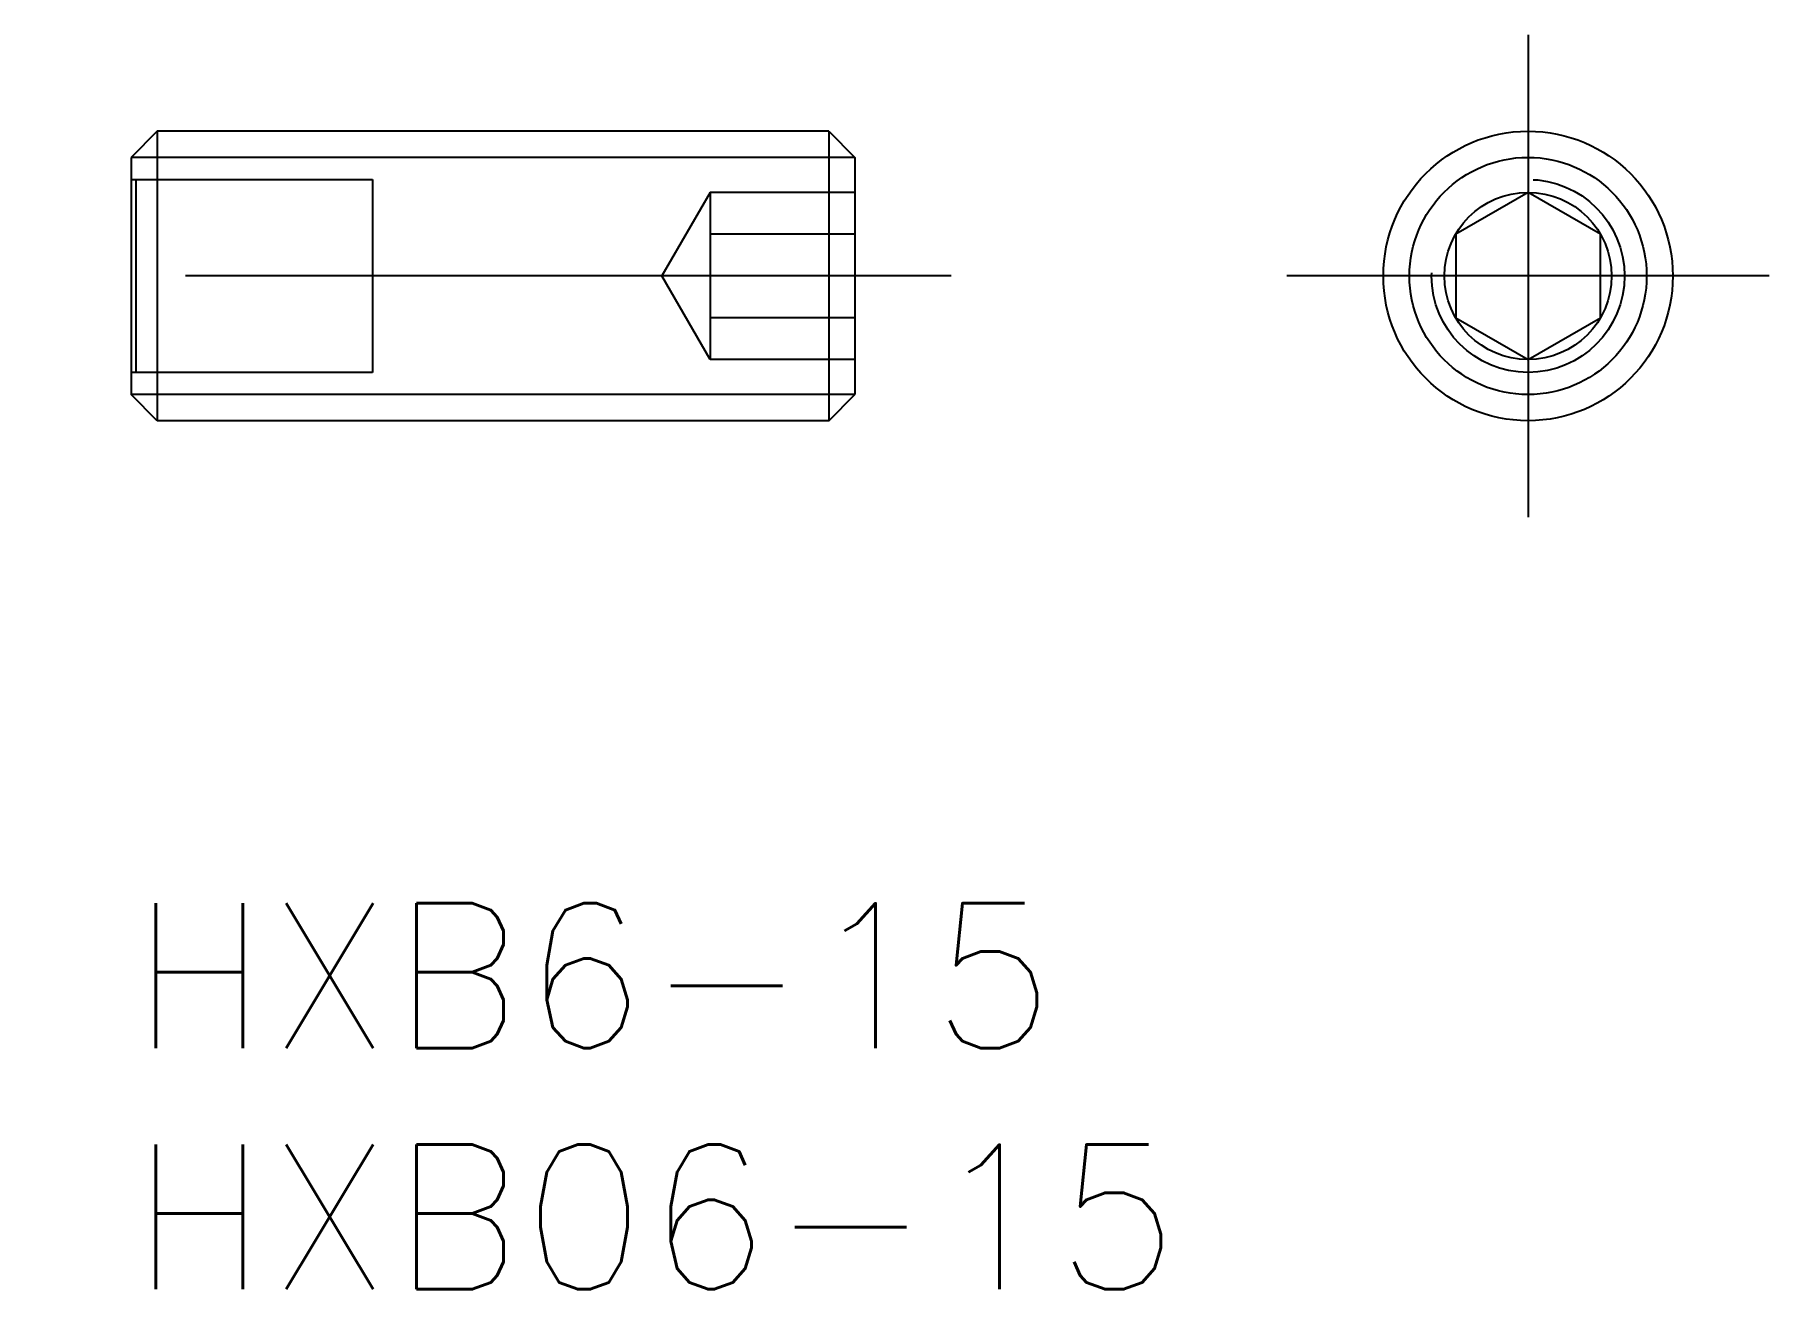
# Model space of a CAD drawing. Extents: x -2 to 34, y -8 to 18.
import ezdxf

# ---------------------------------------------------------------- set-up
doc = ezdxf.new("R2010")
doc.units = 0
doc.header["$LTSCALE"] = 0.5
doc.linetypes.add('CENTER', pattern=[50.8, 31.75, -6.35, 6.35, -6.35])
doc.linetypes.add('DASHED', pattern=[19.05, 12.7, -6.35])
for name, color, linetype in [('MSM_CENTER', 1, 'CENTER'), ('MSM_CONTINUOUS', 7, 'CONTINUOUS'), ('MSM_DASHED', 4, 'DASHED'), ('MSM_NARROW', 5, 'CONTINUOUS'), ('MSM_PART_NUMBER', 7, 'CONTINUOUS')]:
    doc.layers.add(name, color=color, linetype=linetype)
doc.styles.get("Standard").update_dxf_attribs({"font": 'txt.shx', "height": 3, "bigfont": 'bigfont.shx'})

# ---------------------------------------------------------------- blocks, each defined once
blk = doc.blocks.new('*U2')
at = {"layer": 'MSM_PART_NUMBER'}
blk.add_text('HXB6-15', height=3, dxfattribs=at).set_placement((0, -3))
blk = doc.blocks.new('*U3')
at = {"layer": 'MSM_PART_NUMBER'}
blk.add_text('HXB06-15', height=3, dxfattribs=at).set_placement((0, -8))

msp = doc.modelspace()

# ---------------------------------------------------------------- linework, layer by layer
at = {"layer": 'MSM_CENTER'}
for p, q in [((28.955, 18), (28.955, 8)), ((17, 13), (-2, 13)), ((33.955, 13), (23.955, 13))]:
    msp.add_line(p, q, dxfattribs=at)
at = {"layer": 'MSM_CONTINUOUS'}
for p, q in [((0.541, 16), (0, 15.458)), ((14.458, 16), (0.541, 16)), ((0.541, 16), (0.541, 10)), ((14.458, 16), (15, 15.458)), ((14.458, 16), (14.458, 10)), ((0, 15.458), (0, 10.541)), ((15, 15.458), (15, 10.541)), ((28.955, 14.732), (27.455, 13.866)), ((30.455, 13.866), (28.955, 14.732)), ((27.455, 13.866), (27.455, 12.134)), ((30.455, 12.134), (30.455, 13.866)), ((27.455, 12.134), (28.955, 11.268)), ((28.955, 11.268), (30.455, 12.134)), ((0.541, 10), (0, 10.541)), ((14.458, 10), (15, 10.541)), ((14.458, 10), (0.541, 10))]:
    msp.add_line(p, q, dxfattribs=at)
for radius in [3, 1.732]:
    msp.add_circle((28.955, 13), radius, dxfattribs=at)
at = {"layer": 'MSM_DASHED'}
for p, q in [((0, 15), (5, 15)), ((0.1, 11), (0.1, 15)), ((5, 15), (5, 11)), ((12, 14.732), (11, 13)), ((15, 14.732), (12, 14.732)), ((12, 14.732), (12, 11.268)), ((15, 13.866), (12, 13.866)), ((12, 11.268), (11, 13)), ((15, 12.134), (12, 12.134)), ((15, 11.268), (12, 11.268)), ((5, 11), (0, 11))]:
    msp.add_line(p, q, dxfattribs=at)
msp.add_circle((28.955, 13), 2, dxfattribs=at)
at = {"layer": 'MSM_NARROW'}
for p, q in [((15, 15.458), (0, 15.458)), ((15, 10.541), (0, 10.541))]:
    msp.add_line(p, q, dxfattribs=at)
msp.add_circle((28.955, 13), 2.458, dxfattribs=at)

# ---------------------------------------------------------------- block references
at = {"layer": 'MSM_CONTINUOUS'}
for name in ['*U2', '*U3']:
    msp.add_blockref(name, (0, 0), dxfattribs=at)

doc.saveas('drawing.dxf')
